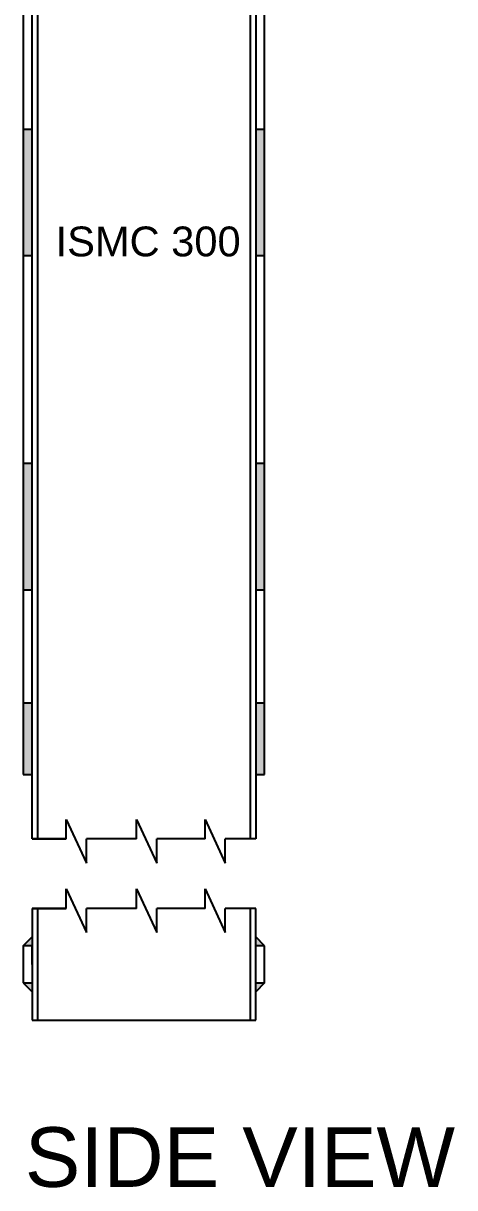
# Model space of a CAD drawing. Header units: millimetres. Extents: x 3568 to 6986, y 2180 to 6163.
# Drawn here: x 6407 to 6986, y 3764 to 5327 of the extents above; entities that cross this region are included whole.
import ezdxf

# ---------------------------------------------------------------- set-up
doc = ezdxf.new("R2010")
doc.units = ezdxf.units.MM
doc.linetypes.add('ACAD_ISO02W100', pattern=[15, 12, -3])
doc.styles.get("Standard").update_dxf_attribs({"font": 'arial.ttf'})

msp = doc.modelspace()

# ---------------------------------------------------------------- hatches: boundary and pattern name
at = {"ltscale": 0.2}
h = msp.add_hatch(color=256, dxfattribs=at)
h.dxf.hatch_style = 1
h.paths.add_polyline_path([(6418.656, 5184.559), (6406.656, 5184.559), (6406.656, 5014.727), (6418.656, 5014.727)])
h = msp.add_hatch(color=256, dxfattribs=at)
h.dxf.hatch_style = 1
h.paths.add_polyline_path([(6730.656, 5184.559), (6718.656, 5184.559), (6718.656, 5014.727), (6730.656, 5014.727)])
h = msp.add_hatch(color=256, dxfattribs=at)
h.dxf.hatch_style = 1
h.paths.add_polyline_path([(6418.656, 4736.026), (6406.656, 4736.026), (6406.656, 4566.194), (6418.656, 4566.194)])
h = msp.add_hatch(color=256, dxfattribs=at)
h.dxf.hatch_style = 1
h.paths.add_polyline_path([(6730.656, 4736.065), (6718.656, 4736.065), (6718.656, 4566.233), (6730.656, 4566.233)])
h = msp.add_hatch(color=256, dxfattribs=at)
h.dxf.hatch_style = 1
h.paths.add_polyline_path([(6418.656, 4414.17), (6406.656, 4414.17), (6406.656, 4318.509), (6418.656, 4318.509)])
h.paths.add_polyline_path([(6730.656, 4414.17), (6718.656, 4414.17), (6718.656, 4318.509), (6730.656, 4318.509)])
h = msp.add_hatch(color=256, dxfattribs=at)
h.dxf.hatch_style = 1
h.paths.add_polyline_path([(6418.656, 4100.516), (6406.656, 4088.516), (6418.656, 4088.516)])
h.paths.add_polyline_path([(6418.656, 4038.516), (6406.656, 4038.516), (6418.656, 4026.516)])
h = msp.add_hatch(color=256, dxfattribs=at)
h.dxf.hatch_style = 1
h.paths.add_polyline_path([(6730.656, 4038.516), (6718.656, 4038.516), (6718.656, 4026.516)])
h.paths.add_polyline_path([(6718.656, 4100.516), (6718.656, 4088.516), (6730.656, 4088.516)])

# ---------------------------------------------------------------- linework, layer by layer
for p, q in [((6418.656, 4231.835), (6418.656, 5663.611)), ((6718.656, 5663.611), (6718.656, 4231.835)), ((6406.656, 5433.765), (6406.656, 4318.509)), ((6730.656, 4318.509), (6730.656, 5433.765)), ((6406.656, 5184.559), (6418.656, 5184.559)), ((6718.656, 5184.559), (6730.656, 5184.559)), ((6406.656, 5014.727), (6418.656, 5014.727)), ((6718.656, 5014.727), (6730.656, 5014.727)), ((6406.656, 4736.026), (6418.656, 4736.026)), ((6718.656, 4736.065), (6730.656, 4736.065)), ((6406.656, 4566.194), (6418.656, 4566.194)), ((6718.656, 4566.233), (6730.656, 4566.233)), ((6418.656, 4414.17), (6406.656, 4414.17)), ((6730.656, 4414.17), (6718.656, 4414.17)), ((6730.656, 4414.17), (6730.656, 4414.17)), ((6406.656, 4318.509), (6418.656, 4318.509)), ((6406.656, 4318.509), (6418.656, 4318.509)), ((6718.656, 4318.509), (6730.656, 4318.509)), ((6718.656, 4318.509), (6730.656, 4318.509)), ((6418.656, 4138.516), (6418.656, 3988.516)), ((6718.656, 3988.516), (6718.656, 4138.516)), ((6406.656, 4088.516), (6418.871, 4100.731)), ((6730.656, 4088.516), (6718.678, 4100.494)), ((6418.656, 4088.516), (6406.656, 4088.516)), ((6406.656, 4088.516), (6406.656, 4038.516)), ((6418.656, 4063.516), (6418.656, 4088.516)), ((6730.656, 4088.516), (6718.656, 4088.516)), ((6730.656, 4038.516), (6730.656, 4088.516)), ((6406.656, 4038.516), (6418.656, 4038.516)), ((6406.656, 4038.516), (6418.656, 4026.516)), ((6718.656, 4038.516), (6730.656, 4038.516)), ((6730.656, 4038.516), (6718.656, 4026.516)), ((6418.656, 3988.516), (6718.656, 3988.516))]:
    msp.add_line(p, q, dxfattribs=at)
at = {"linetype": 'ACAD_ISO02W100', "ltscale": 0.1}
for p, q in [((6426.256, 4231.835), (6426.256, 5663.611)), ((6711.056, 5663.611), (6711.056, 4231.835)), ((6426.256, 3988.516), (6426.256, 4138.516)), ((6711.056, 4138.516), (6711.056, 3988.516))]:
    msp.add_line(p, q, dxfattribs=at)
for p, q in [((6464.257, 4231.835), (6464.257, 4258.026)), ((6464.257, 4258.026), (6491.35, 4199.397)), ((6558.756, 4231.835), (6558.756, 4258.026)), ((6558.756, 4258.026), (6585.849, 4199.397)), ((6650.611, 4231.835), (6650.611, 4258.026)), ((6650.611, 4258.026), (6677.704, 4199.397)), ((6464.257, 4231.835), (6418.656, 4231.835)), ((6418.656, 4231.835), (6464.257, 4231.835)), ((6558.756, 4231.835), (6491.35, 4231.835)), ((6491.35, 4199.397), (6491.35, 4231.835)), ((6650.611, 4231.835), (6585.849, 4231.835)), ((6585.849, 4199.397), (6585.849, 4231.835)), ((6718.656, 4231.835), (6677.704, 4231.835)), ((6677.704, 4199.397), (6677.704, 4231.835)), ((6464.257, 4138.516), (6464.257, 4164.707)), ((6464.257, 4164.707), (6491.35, 4106.078)), ((6558.756, 4138.516), (6558.756, 4164.707)), ((6558.756, 4164.707), (6585.849, 4106.078)), ((6650.611, 4138.516), (6650.611, 4164.707)), ((6650.611, 4164.707), (6677.704, 4106.078)), ((6464.257, 4138.516), (6418.656, 4138.516)), ((6418.656, 4138.516), (6464.257, 4138.516)), ((6558.756, 4138.516), (6491.35, 4138.516)), ((6491.35, 4106.078), (6491.35, 4138.516)), ((6650.611, 4138.516), (6585.849, 4138.516)), ((6585.849, 4106.078), (6585.849, 4138.516)), ((6718.656, 4138.516), (6677.704, 4138.516)), ((6677.704, 4106.078), (6677.704, 4138.516))]:
    msp.add_line(p, q)

# ---------------------------------------------------------------- texts
at = {"ltscale": 0.2, "attachment_point": 1}
for s, width, insert, char_height in [('\\pxtc0;ISMC 300', 285.15829, (6450.022, 5053.755), 40), ('SIDE VIEW', 732.18672, (6408.708, 3844.855), 80)]:
    msp.add_mtext_dynamic_manual_height_columns(s, width=width, gutter_width=12.5, heights=[0], dxfattribs=dict(at, insert=insert, char_height=char_height))

doc.saveas('drawing.dxf')
